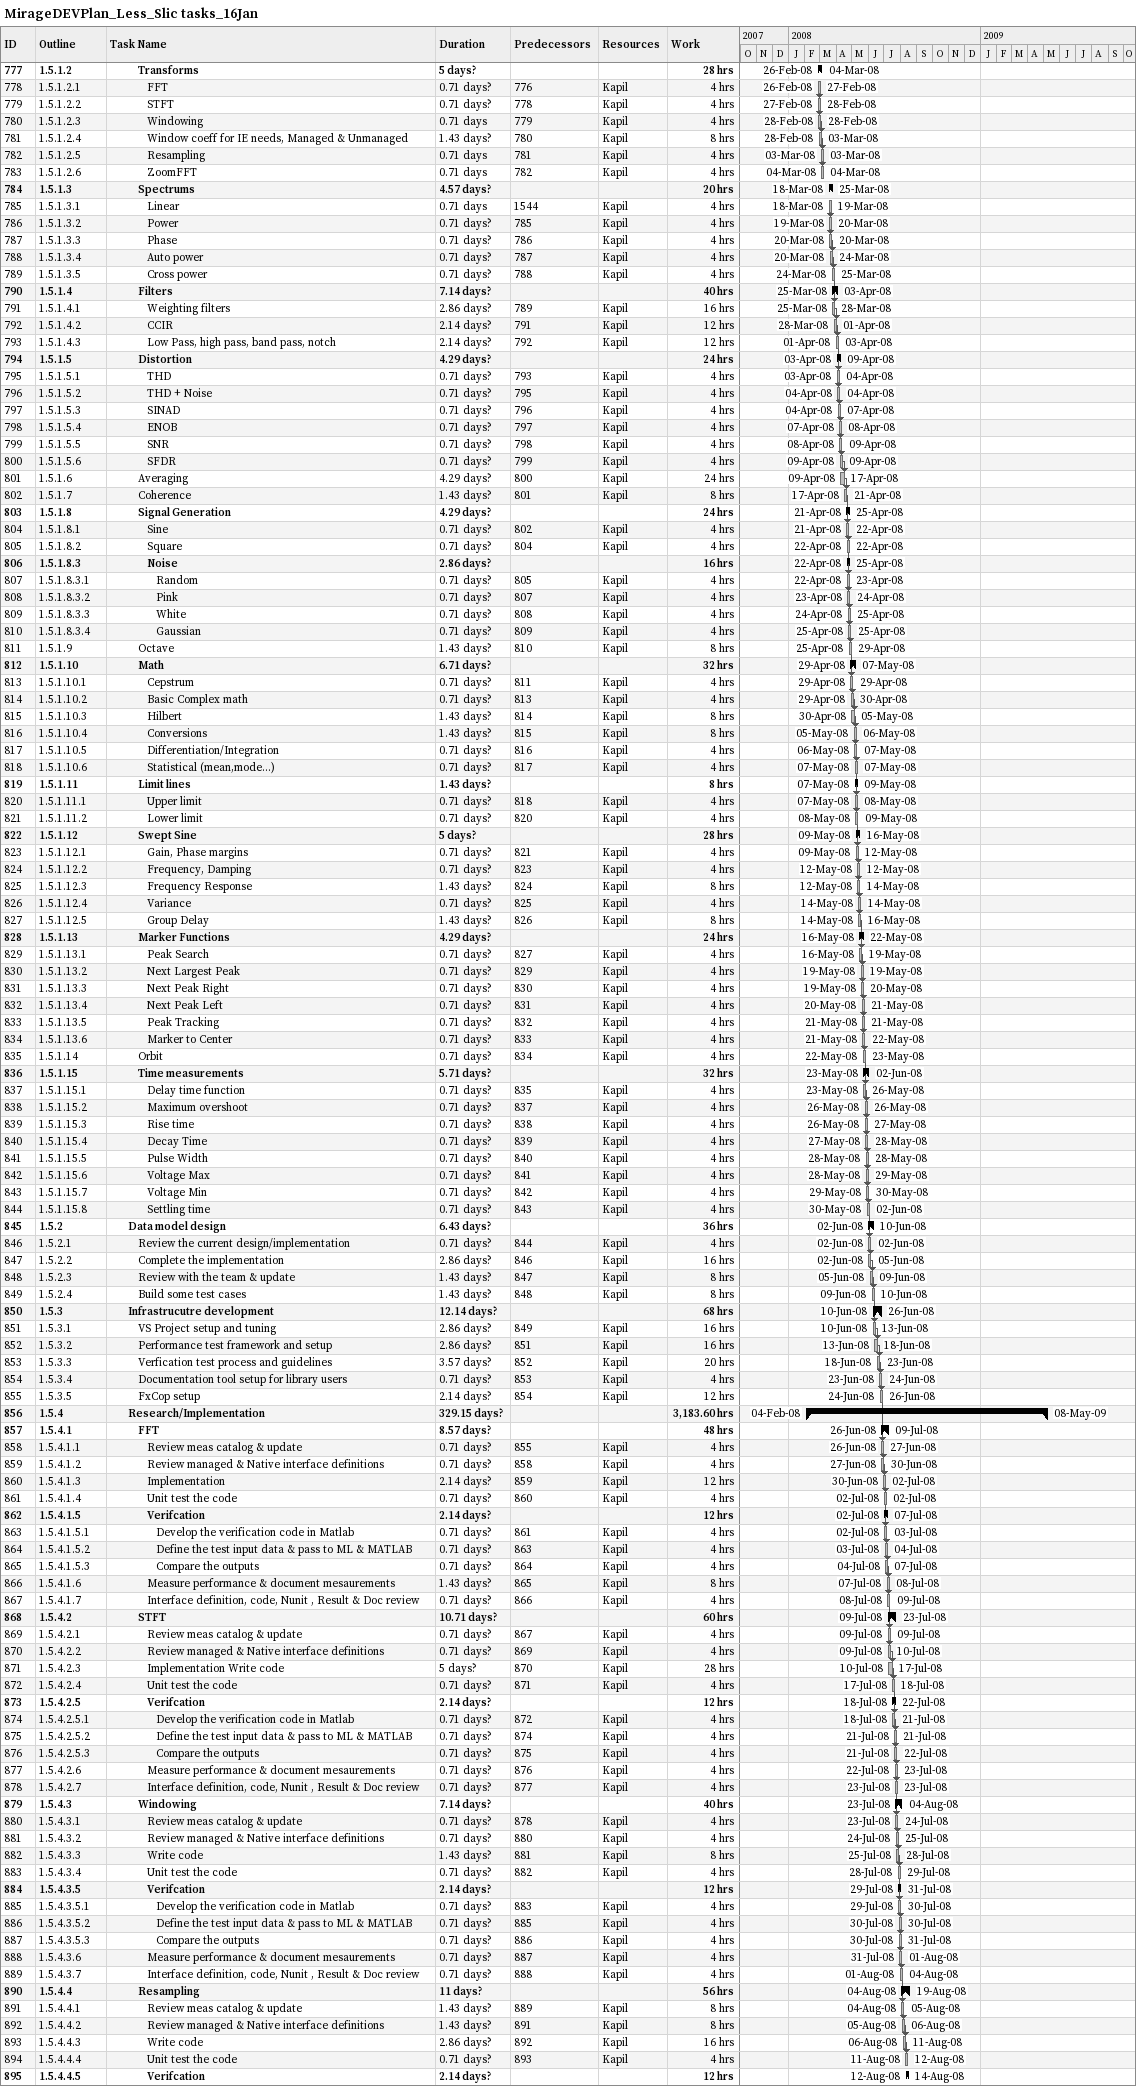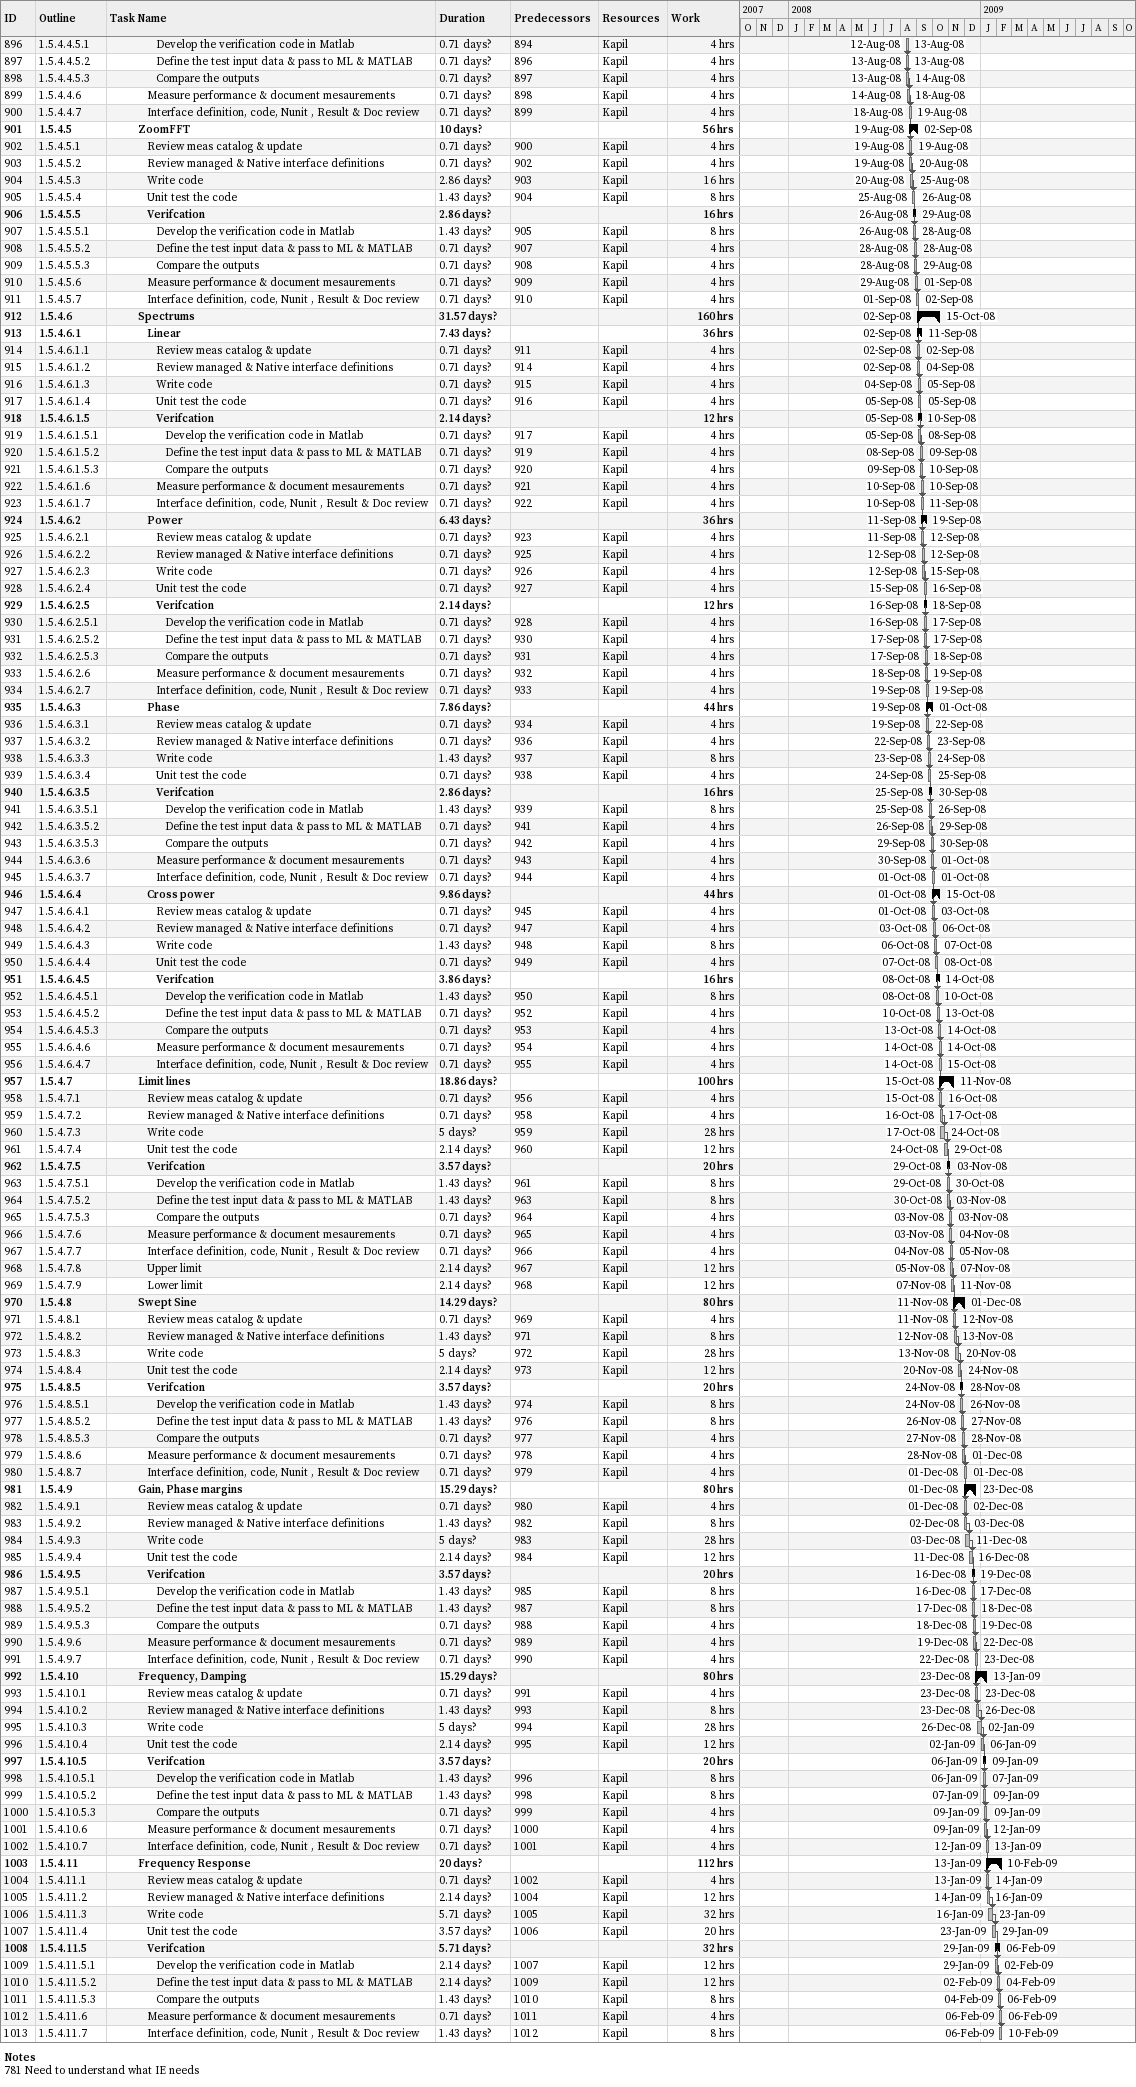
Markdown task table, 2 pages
MirageDEVPlan_Less_Slic tasks_16Jan

| ID | WBS | Task | Duration | Start | Finish | Predecessors | Resources | Work (h) |
|---|---|---|---|---|---|---|---|---|
| 777 | 1.5.1.2 | **Transforms** | 5d? | 2008-02-26 | 2008-03-04 |  |  | 28 |
| 778 | 1.5.1.2.1 | FFT | 0.71d? | 2008-02-26 | 2008-02-27 | 776 | Kapil | 4 |
| 779 | 1.5.1.2.2 | STFT | 0.71d? | 2008-02-27 | 2008-02-28 | 778 | Kapil | 4 |
| 780 | 1.5.1.2.3 | Windowing | 0.71d | 2008-02-28 | 2008-02-28 | 779 | Kapil | 4 |
| 781 | 1.5.1.2.4 | Window coeff for IE needs, Managed & Unmanaged | 1.43d? | 2008-02-28 | 2008-03-03 | 780 | Kapil | 8 |
| 782 | 1.5.1.2.5 | Resampling | 0.71d | 2008-03-03 | 2008-03-03 | 781 | Kapil | 4 |
| 783 | 1.5.1.2.6 | ZoomFFT | 0.71d | 2008-03-04 | 2008-03-04 | 782 | Kapil | 4 |
| 784 | 1.5.1.3 | **Spectrums** | 4.57d? | 2008-03-18 | 2008-03-25 |  |  | 20 |
| 785 | 1.5.1.3.1 | Linear | 0.71d | 2008-03-18 | 2008-03-19 | 1544 | Kapil | 4 |
| 786 | 1.5.1.3.2 | Power | 0.71d? | 2008-03-19 | 2008-03-20 | 785 | Kapil | 4 |
| 787 | 1.5.1.3.3 | Phase | 0.71d? | 2008-03-20 | 2008-03-20 | 786 | Kapil | 4 |
| 788 | 1.5.1.3.4 | Auto power | 0.71d? | 2008-03-20 | 2008-03-24 | 787 | Kapil | 4 |
| 789 | 1.5.1.3.5 | Cross power | 0.71d? | 2008-03-24 | 2008-03-25 | 788 | Kapil | 4 |
| 790 | 1.5.1.4 | **Filters** | 7.14d? | 2008-03-25 | 2008-04-03 |  |  | 40 |
| 791 | 1.5.1.4.1 | Weighting filters | 2.86d? | 2008-03-25 | 2008-03-28 | 789 | Kapil | 16 |
| 792 | 1.5.1.4.2 | CCIR | 2.14d? | 2008-03-28 | 2008-04-01 | 791 | Kapil | 12 |
| 793 | 1.5.1.4.3 | Low Pass, high pass, band pass, notch | 2.14d? | 2008-04-01 | 2008-04-03 | 792 | Kapil | 12 |
| 794 | 1.5.1.5 | **Distortion** | 4.29d? | 2008-04-03 | 2008-04-09 |  |  | 24 |
| 795 | 1.5.1.5.1 | THD | 0.71d? | 2008-04-03 | 2008-04-04 | 793 | Kapil | 4 |
| 796 | 1.5.1.5.2 | THD + Noise | 0.71d? | 2008-04-04 | 2008-04-04 | 795 | Kapil | 4 |
| 797 | 1.5.1.5.3 | SINAD | 0.71d? | 2008-04-04 | 2008-04-07 | 796 | Kapil | 4 |
| 798 | 1.5.1.5.4 | ENOB | 0.71d? | 2008-04-07 | 2008-04-08 | 797 | Kapil | 4 |
| 799 | 1.5.1.5.5 | SNR | 0.71d? | 2008-04-08 | 2008-04-09 | 798 | Kapil | 4 |
| 800 | 1.5.1.5.6 | SFDR | 0.71d? | 2008-04-09 | 2008-04-09 | 799 | Kapil | 4 |
| 801 | 1.5.1.6 | Averaging | 4.29d? | 2008-04-09 | 2008-04-17 | 800 | Kapil | 24 |
| 802 | 1.5.1.7 | Coherence | 1.43d? | 2008-04-17 | 2008-04-21 | 801 | Kapil | 8 |
| 803 | 1.5.1.8 | **Signal Generation** | 4.29d? | 2008-04-21 | 2008-04-25 |  |  | 24 |
| 804 | 1.5.1.8.1 | Sine | 0.71d? | 2008-04-21 | 2008-04-22 | 802 | Kapil | 4 |
| 805 | 1.5.1.8.2 | Square | 0.71d? | 2008-04-22 | 2008-04-22 | 804 | Kapil | 4 |
| 806 | 1.5.1.8.3 | **Noise** | 2.86d? | 2008-04-22 | 2008-04-25 |  |  | 16 |
| 807 | 1.5.1.8.3.1 | Random | 0.71d? | 2008-04-22 | 2008-04-23 | 805 | Kapil | 4 |
| 808 | 1.5.1.8.3.2 | Pink | 0.71d? | 2008-04-23 | 2008-04-24 | 807 | Kapil | 4 |
| 809 | 1.5.1.8.3.3 | White | 0.71d? | 2008-04-24 | 2008-04-25 | 808 | Kapil | 4 |
| 810 | 1.5.1.8.3.4 | Gaussian | 0.71d? | 2008-04-25 | 2008-04-25 | 809 | Kapil | 4 |
| 811 | 1.5.1.9 | Octave | 1.43d? | 2008-04-25 | 2008-04-29 | 810 | Kapil | 8 |
| 812 | 1.5.1.10 | **Math** | 6.71d? | 2008-04-29 | 2008-05-07 |  |  | 32 |
| 813 | 1.5.1.10.1 | Cepstrum | 0.71d? | 2008-04-29 | 2008-04-29 | 811 | Kapil | 4 |
| 814 | 1.5.1.10.2 | Basic Complex math | 0.71d? | 2008-04-29 | 2008-04-30 | 813 | Kapil | 4 |
| 815 | 1.5.1.10.3 | Hilbert | 1.43d? | 2008-04-30 | 2008-05-05 | 814 | Kapil | 8 |
| 816 | 1.5.1.10.4 | Conversions | 1.43d? | 2008-05-05 | 2008-05-06 | 815 | Kapil | 8 |
| 817 | 1.5.1.10.5 | Differentiation/Integration | 0.71d? | 2008-05-06 | 2008-05-07 | 816 | Kapil | 4 |
| 818 | 1.5.1.10.6 | Statistical (mean,mode…) | 0.71d? | 2008-05-07 | 2008-05-07 | 817 | Kapil | 4 |
| 819 | 1.5.1.11 | **Limit lines** | 1.43d? | 2008-05-07 | 2008-05-09 |  |  | 8 |
| 820 | 1.5.1.11.1 | Upper limit | 0.71d? | 2008-05-07 | 2008-05-08 | 818 | Kapil | 4 |
| 821 | 1.5.1.11.2 | Lower limit | 0.71d? | 2008-05-08 | 2008-05-09 | 820 | Kapil | 4 |
| 822 | 1.5.1.12 | **Swept Sine** | 5d? | 2008-05-09 | 2008-05-16 |  |  | 28 |
| 823 | 1.5.1.12.1 | Gain, Phase margins | 0.71d? | 2008-05-09 | 2008-05-12 | 821 | Kapil | 4 |
| 824 | 1.5.1.12.2 | Frequency, Damping | 0.71d? | 2008-05-12 | 2008-05-12 | 823 | Kapil | 4 |
| 825 | 1.5.1.12.3 | Frequency Response | 1.43d? | 2008-05-12 | 2008-05-14 | 824 | Kapil | 8 |
| 826 | 1.5.1.12.4 | Variance | 0.71d? | 2008-05-14 | 2008-05-14 | 825 | Kapil | 4 |
| 827 | 1.5.1.12.5 | Group Delay | 1.43d? | 2008-05-14 | 2008-05-16 | 826 | Kapil | 8 |
| 828 | 1.5.1.13 | **Marker Functions** | 4.29d? | 2008-05-16 | 2008-05-22 |  |  | 24 |
| 829 | 1.5.1.13.1 | Peak Search | 0.71d? | 2008-05-16 | 2008-05-19 | 827 | Kapil | 4 |
| 830 | 1.5.1.13.2 | Next Largest Peak | 0.71d? | 2008-05-19 | 2008-05-19 | 829 | Kapil | 4 |
| 831 | 1.5.1.13.3 | Next Peak Right | 0.71d? | 2008-05-19 | 2008-05-20 | 830 | Kapil | 4 |
| 832 | 1.5.1.13.4 | Next Peak Left | 0.71d? | 2008-05-20 | 2008-05-21 | 831 | Kapil | 4 |
| 833 | 1.5.1.13.5 | Peak Tracking | 0.71d? | 2008-05-21 | 2008-05-21 | 832 | Kapil | 4 |
| 834 | 1.5.1.13.6 | Marker to Center | 0.71d? | 2008-05-21 | 2008-05-22 | 833 | Kapil | 4 |
| 835 | 1.5.1.14 | Orbit | 0.71d? | 2008-05-22 | 2008-05-23 | 834 | Kapil | 4 |
| 836 | 1.5.1.15 | **Time measurements** | 5.71d? | 2008-05-23 | 2008-06-02 |  |  | 32 |
| 837 | 1.5.1.15.1 | Delay time function | 0.71d? | 2008-05-23 | 2008-05-26 | 835 | Kapil | 4 |
| 838 | 1.5.1.15.2 | Maximum overshoot | 0.71d? | 2008-05-26 | 2008-05-26 | 837 | Kapil | 4 |
| 839 | 1.5.1.15.3 | Rise time | 0.71d? | 2008-05-26 | 2008-05-27 | 838 | Kapil | 4 |
| 840 | 1.5.1.15.4 | Decay Time | 0.71d? | 2008-05-27 | 2008-05-28 | 839 | Kapil | 4 |
| 841 | 1.5.1.15.5 | Pulse Width | 0.71d? | 2008-05-28 | 2008-05-28 | 840 | Kapil | 4 |
| 842 | 1.5.1.15.6 | Voltage Max | 0.71d? | 2008-05-28 | 2008-05-29 | 841 | Kapil | 4 |
| 843 | 1.5.1.15.7 | Voltage Min | 0.71d? | 2008-05-29 | 2008-05-30 | 842 | Kapil | 4 |
| 844 | 1.5.1.15.8 | Settling time | 0.71d? | 2008-05-30 | 2008-06-02 | 843 | Kapil | 4 |
| 845 | 1.5.2 | **Data model design** | 6.43d? | 2008-06-02 | 2008-06-10 |  |  | 36 |
| 846 | 1.5.2.1 | Review the current design/implementation | 0.71d? | 2008-06-02 | 2008-06-02 | 844 | Kapil | 4 |
| 847 | 1.5.2.2 | Complete the implementation | 2.86d? | 2008-06-02 | 2008-06-05 | 846 | Kapil | 16 |
| 848 | 1.5.2.3 | Review with the team & update | 1.43d? | 2008-06-05 | 2008-06-09 | 847 | Kapil | 8 |
| 849 | 1.5.2.4 | Build some test cases | 1.43d? | 2008-06-09 | 2008-06-10 | 848 | Kapil | 8 |
| 850 | 1.5.3 | **Infrastrucutre development** | 12.14d? | 2008-06-10 | 2008-06-26 |  |  | 68 |
| 851 | 1.5.3.1 | VS Project setup and tuning | 2.86d? | 2008-06-10 | 2008-06-13 | 849 | Kapil | 16 |
| 852 | 1.5.3.2 | Performance test framework and setup | 2.86d? | 2008-06-13 | 2008-06-18 | 851 | Kapil | 16 |
| 853 | 1.5.3.3 | Verfication test process and guidelines | 3.57d? | 2008-06-18 | 2008-06-23 | 852 | Kapil | 20 |
| 854 | 1.5.3.4 | Documentation tool setup for library users | 0.71d? | 2008-06-23 | 2008-06-24 | 853 | Kapil | 4 |
| 855 | 1.5.3.5 | FxCop setup | 2.14d? | 2008-06-24 | 2008-06-26 | 854 | Kapil | 12 |
| 856 | 1.5.4 | **Research/Implementation** | 329.15d? | 2008-02-04 | 2009-05-08 |  |  | 3183.60 |
| 857 | 1.5.4.1 | **FFT** | 8.57d? | 2008-06-26 | 2008-07-09 |  |  | 48 |
| 858 | 1.5.4.1.1 | Review meas catalog & update | 0.71d? | 2008-06-26 | 2008-06-27 | 855 | Kapil | 4 |
| 859 | 1.5.4.1.2 | Review managed & Native interface definitions | 0.71d? | 2008-06-27 | 2008-06-30 | 858 | Kapil | 4 |
| 860 | 1.5.4.1.3 | Implementation | 2.14d? | 2008-06-30 | 2008-07-02 | 859 | Kapil | 12 |
| 861 | 1.5.4.1.4 | Unit test the code | 0.71d? | 2008-07-02 | 2008-07-02 | 860 | Kapil | 4 |
| 862 | 1.5.4.1.5 | **Verifcation** | 2.14d? | 2008-07-02 | 2008-07-07 |  |  | 12 |
| 863 | 1.5.4.1.5.1 | Develop the verification code in Matlab | 0.71d? | 2008-07-02 | 2008-07-03 | 861 | Kapil | 4 |
| 864 | 1.5.4.1.5.2 | Define the test input data & pass to ML & MATLAB | 0.71d? | 2008-07-03 | 2008-07-04 | 863 | Kapil | 4 |
| 865 | 1.5.4.1.5.3 | Compare the outputs | 0.71d? | 2008-07-04 | 2008-07-07 | 864 | Kapil | 4 |
| 866 | 1.5.4.1.6 | Measure performance & document mesaurements | 1.43d? | 2008-07-07 | 2008-07-08 | 865 | Kapil | 8 |
| 867 | 1.5.4.1.7 | Interface definition, code, Nunit , Result & Doc review | 0.71d? | 2008-07-08 | 2008-07-09 | 866 | Kapil | 4 |
| 868 | 1.5.4.2 | **STFT** | 10.71d? | 2008-07-09 | 2008-07-23 |  |  | 60 |
| 869 | 1.5.4.2.1 | Review meas catalog & update | 0.71d? | 2008-07-09 | 2008-07-09 | 867 | Kapil | 4 |
| 870 | 1.5.4.2.2 | Review managed & Native interface definitions | 0.71d? | 2008-07-09 | 2008-07-10 | 869 | Kapil | 4 |
| 871 | 1.5.4.2.3 | Implementation Write code | 5d? | 2008-07-10 | 2008-07-17 | 870 | Kapil | 28 |
| 872 | 1.5.4.2.4 | Unit test the code | 0.71d? | 2008-07-17 | 2008-07-18 | 871 | Kapil | 4 |
| 873 | 1.5.4.2.5 | **Verifcation** | 2.14d? | 2008-07-18 | 2008-07-22 |  |  | 12 |
| 874 | 1.5.4.2.5.1 | Develop the verification code in Matlab | 0.71d? | 2008-07-18 | 2008-07-21 | 872 | Kapil | 4 |
| 875 | 1.5.4.2.5.2 | Define the test input data & pass to ML & MATLAB | 0.71d? | 2008-07-21 | 2008-07-21 | 874 | Kapil | 4 |
| 876 | 1.5.4.2.5.3 | Compare the outputs | 0.71d? | 2008-07-21 | 2008-07-22 | 875 | Kapil | 4 |
| 877 | 1.5.4.2.6 | Measure performance & document mesaurements | 0.71d? | 2008-07-22 | 2008-07-23 | 876 | Kapil | 4 |
| 878 | 1.5.4.2.7 | Interface definition, code, Nunit , Result & Doc review | 0.71d? | 2008-07-23 | 2008-07-23 | 877 | Kapil | 4 |
| 879 | 1.5.4.3 | **Windowing** | 7.14d? | 2008-07-23 | 2008-08-04 |  |  | 40 |
| 880 | 1.5.4.3.1 | Review meas catalog & update | 0.71d? | 2008-07-23 | 2008-07-24 | 878 | Kapil | 4 |
| 881 | 1.5.4.3.2 | Review managed & Native interface definitions | 0.71d? | 2008-07-24 | 2008-07-25 | 880 | Kapil | 4 |
| 882 | 1.5.4.3.3 | Write code | 1.43d? | 2008-07-25 | 2008-07-28 | 881 | Kapil | 8 |
| 883 | 1.5.4.3.4 | Unit test the code | 0.71d? | 2008-07-28 | 2008-07-29 | 882 | Kapil | 4 |
| 884 | 1.5.4.3.5 | **Verifcation** | 2.14d? | 2008-07-29 | 2008-07-31 |  |  | 12 |
| 885 | 1.5.4.3.5.1 | Develop the verification code in Matlab | 0.71d? | 2008-07-29 | 2008-07-30 | 883 | Kapil | 4 |
| 886 | 1.5.4.3.5.2 | Define the test input data & pass to ML & MATLAB | 0.71d? | 2008-07-30 | 2008-07-30 | 885 | Kapil | 4 |
| 887 | 1.5.4.3.5.3 | Compare the outputs | 0.71d? | 2008-07-30 | 2008-07-31 | 886 | Kapil | 4 |
| 888 | 1.5.4.3.6 | Measure performance & document mesaurements | 0.71d? | 2008-07-31 | 2008-08-01 | 887 | Kapil | 4 |
| 889 | 1.5.4.3.7 | Interface definition, code, Nunit , Result & Doc review | 0.71d? | 2008-08-01 | 2008-08-04 | 888 | Kapil | 4 |
| 890 | 1.5.4.4 | **Resampling** | 11d? | 2008-08-04 | 2008-08-19 |  |  | 56 |
| 891 | 1.5.4.4.1 | Review meas catalog & update | 1.43d? | 2008-08-04 | 2008-08-05 | 889 | Kapil | 8 |
| 892 | 1.5.4.4.2 | Review managed & Native interface definitions | 1.43d? | 2008-08-05 | 2008-08-06 | 891 | Kapil | 8 |
| 893 | 1.5.4.4.3 | Write code | 2.86d? | 2008-08-06 | 2008-08-11 | 892 | Kapil | 16 |
| 894 | 1.5.4.4.4 | Unit test the code | 0.71d? | 2008-08-11 | 2008-08-12 | 893 | Kapil | 4 |
| 895 | 1.5.4.4.5 | **Verifcation** | 2.14d? | 2008-08-12 | 2008-08-14 |  |  | 12 |
| 896 | 1.5.4.4.5.1 | Develop the verification code in Matlab | 0.71d? | 2008-08-12 | 2008-08-13 | 894 | Kapil | 4 |
| 897 | 1.5.4.4.5.2 | Define the test input data & pass to ML & MATLAB | 0.71d? | 2008-08-13 | 2008-08-13 | 896 | Kapil | 4 |
| 898 | 1.5.4.4.5.3 | Compare the outputs | 0.71d? | 2008-08-13 | 2008-08-14 | 897 | Kapil | 4 |
| 899 | 1.5.4.4.6 | Measure performance & document mesaurements | 0.71d? | 2008-08-14 | 2008-08-18 | 898 | Kapil | 4 |
| 900 | 1.5.4.4.7 | Interface definition, code, Nunit , Result & Doc review | 0.71d? | 2008-08-18 | 2008-08-19 | 899 | Kapil | 4 |
| 901 | 1.5.4.5 | **ZoomFFT** | 10d? | 2008-08-19 | 2008-09-02 |  |  | 56 |
| 902 | 1.5.4.5.1 | Review meas catalog & update | 0.71d? | 2008-08-19 | 2008-08-19 | 900 | Kapil | 4 |
| 903 | 1.5.4.5.2 | Review managed & Native interface definitions | 0.71d? | 2008-08-19 | 2008-08-20 | 902 | Kapil | 4 |
| 904 | 1.5.4.5.3 | Write code | 2.86d? | 2008-08-20 | 2008-08-25 | 903 | Kapil | 16 |
| 905 | 1.5.4.5.4 | Unit test the code | 1.43d? | 2008-08-25 | 2008-08-26 | 904 | Kapil | 8 |
| 906 | 1.5.4.5.5 | **Verifcation** | 2.86d? | 2008-08-26 | 2008-08-29 |  |  | 16 |
| 907 | 1.5.4.5.5.1 | Develop the verification code in Matlab | 1.43d? | 2008-08-26 | 2008-08-28 | 905 | Kapil | 8 |
| 908 | 1.5.4.5.5.2 | Define the test input data & pass to ML & MATLAB | 0.71d? | 2008-08-28 | 2008-08-28 | 907 | Kapil | 4 |
| 909 | 1.5.4.5.5.3 | Compare the outputs | 0.71d? | 2008-08-28 | 2008-08-29 | 908 | Kapil | 4 |
| 910 | 1.5.4.5.6 | Measure performance & document mesaurements | 0.71d? | 2008-08-29 | 2008-09-01 | 909 | Kapil | 4 |
| 911 | 1.5.4.5.7 | Interface definition, code, Nunit , Result & Doc review | 0.71d? | 2008-09-01 | 2008-09-02 | 910 | Kapil | 4 |
| 912 | 1.5.4.6 | **Spectrums** | 31.57d? | 2008-09-02 | 2008-10-15 |  |  | 160 |
| 913 | 1.5.4.6.1 | **Linear** | 7.43d? | 2008-09-02 | 2008-09-11 |  |  | 36 |
| 914 | 1.5.4.6.1.1 | Review meas catalog & update | 0.71d? | 2008-09-02 | 2008-09-02 | 911 | Kapil | 4 |
| 915 | 1.5.4.6.1.2 | Review managed & Native interface definitions | 0.71d? | 2008-09-02 | 2008-09-04 | 914 | Kapil | 4 |
| 916 | 1.5.4.6.1.3 | Write code | 0.71d? | 2008-09-04 | 2008-09-05 | 915 | Kapil | 4 |
| 917 | 1.5.4.6.1.4 | Unit test the code | 0.71d? | 2008-09-05 | 2008-09-05 | 916 | Kapil | 4 |
| 918 | 1.5.4.6.1.5 | **Verifcation** | 2.14d? | 2008-09-05 | 2008-09-10 |  |  | 12 |
| 919 | 1.5.4.6.1.5.1 | Develop the verification code in Matlab | 0.71d? | 2008-09-05 | 2008-09-08 | 917 | Kapil | 4 |
| 920 | 1.5.4.6.1.5.2 | Define the test input data & pass to ML & MATLAB | 0.71d? | 2008-09-08 | 2008-09-09 | 919 | Kapil | 4 |
| 921 | 1.5.4.6.1.5.3 | Compare the outputs | 0.71d? | 2008-09-09 | 2008-09-10 | 920 | Kapil | 4 |
| 922 | 1.5.4.6.1.6 | Measure performance & document mesaurements | 0.71d? | 2008-09-10 | 2008-09-10 | 921 | Kapil | 4 |
| 923 | 1.5.4.6.1.7 | Interface definition, code, Nunit , Result & Doc review | 0.71d? | 2008-09-10 | 2008-09-11 | 922 | Kapil | 4 |
| 924 | 1.5.4.6.2 | **Power** | 6.43d? | 2008-09-11 | 2008-09-19 |  |  | 36 |
| 925 | 1.5.4.6.2.1 | Review meas catalog & update | 0.71d? | 2008-09-11 | 2008-09-12 | 923 | Kapil | 4 |
| 926 | 1.5.4.6.2.2 | Review managed & Native interface definitions | 0.71d? | 2008-09-12 | 2008-09-12 | 925 | Kapil | 4 |
| 927 | 1.5.4.6.2.3 | Write code | 0.71d? | 2008-09-12 | 2008-09-15 | 926 | Kapil | 4 |
| 928 | 1.5.4.6.2.4 | Unit test the code | 0.71d? | 2008-09-15 | 2008-09-16 | 927 | Kapil | 4 |
| 929 | 1.5.4.6.2.5 | **Verifcation** | 2.14d? | 2008-09-16 | 2008-09-18 |  |  | 12 |
| 930 | 1.5.4.6.2.5.1 | Develop the verification code in Matlab | 0.71d? | 2008-09-16 | 2008-09-17 | 928 | Kapil | 4 |
| 931 | 1.5.4.6.2.5.2 | Define the test input data & pass to ML & MATLAB | 0.71d? | 2008-09-17 | 2008-09-17 | 930 | Kapil | 4 |
| 932 | 1.5.4.6.2.5.3 | Compare the outputs | 0.71d? | 2008-09-17 | 2008-09-18 | 931 | Kapil | 4 |
| 933 | 1.5.4.6.2.6 | Measure performance & document mesaurements | 0.71d? | 2008-09-18 | 2008-09-19 | 932 | Kapil | 4 |
| 934 | 1.5.4.6.2.7 | Interface definition, code, Nunit , Result & Doc review | 0.71d? | 2008-09-19 | 2008-09-19 | 933 | Kapil | 4 |
| 935 | 1.5.4.6.3 | **Phase** | 7.86d? | 2008-09-19 | 2008-10-01 |  |  | 44 |
| 936 | 1.5.4.6.3.1 | Review meas catalog & update | 0.71d? | 2008-09-19 | 2008-09-22 | 934 | Kapil | 4 |
| 937 | 1.5.4.6.3.2 | Review managed & Native interface definitions | 0.71d? | 2008-09-22 | 2008-09-23 | 936 | Kapil | 4 |
| 938 | 1.5.4.6.3.3 | Write code | 1.43d? | 2008-09-23 | 2008-09-24 | 937 | Kapil | 8 |
| 939 | 1.5.4.6.3.4 | Unit test the code | 0.71d? | 2008-09-24 | 2008-09-25 | 938 | Kapil | 4 |
| 940 | 1.5.4.6.3.5 | **Verifcation** | 2.86d? | 2008-09-25 | 2008-09-30 |  |  | 16 |
| 941 | 1.5.4.6.3.5.1 | Develop the verification code in Matlab | 1.43d? | 2008-09-25 | 2008-09-26 | 939 | Kapil | 8 |
| 942 | 1.5.4.6.3.5.2 | Define the test input data & pass to ML & MATLAB | 0.71d? | 2008-09-26 | 2008-09-29 | 941 | Kapil | 4 |
| 943 | 1.5.4.6.3.5.3 | Compare the outputs | 0.71d? | 2008-09-29 | 2008-09-30 | 942 | Kapil | 4 |
| 944 | 1.5.4.6.3.6 | Measure performance & document mesaurements | 0.71d? | 2008-09-30 | 2008-10-01 | 943 | Kapil | 4 |
| 945 | 1.5.4.6.3.7 | Interface definition, code, Nunit , Result & Doc review | 0.71d? | 2008-10-01 | 2008-10-01 | 944 | Kapil | 4 |
| 946 | 1.5.4.6.4 | **Cross power** | 9.86d? | 2008-10-01 | 2008-10-15 |  |  | 44 |
| 947 | 1.5.4.6.4.1 | Review meas catalog & update | 0.71d? | 2008-10-01 | 2008-10-03 | 945 | Kapil | 4 |
| 948 | 1.5.4.6.4.2 | Review managed & Native interface definitions | 0.71d? | 2008-10-03 | 2008-10-06 | 947 | Kapil | 4 |
| 949 | 1.5.4.6.4.3 | Write code | 1.43d? | 2008-10-06 | 2008-10-07 | 948 | Kapil | 8 |
| 950 | 1.5.4.6.4.4 | Unit test the code | 0.71d? | 2008-10-07 | 2008-10-08 | 949 | Kapil | 4 |
| 951 | 1.5.4.6.4.5 | **Verifcation** | 3.86d? | 2008-10-08 | 2008-10-14 |  |  | 16 |
| 952 | 1.5.4.6.4.5.1 | Develop the verification code in Matlab | 1.43d? | 2008-10-08 | 2008-10-10 | 950 | Kapil | 8 |
| 953 | 1.5.4.6.4.5.2 | Define the test input data & pass to ML & MATLAB | 0.71d? | 2008-10-10 | 2008-10-13 | 952 | Kapil | 4 |
| 954 | 1.5.4.6.4.5.3 | Compare the outputs | 0.71d? | 2008-10-13 | 2008-10-14 | 953 | Kapil | 4 |
| 955 | 1.5.4.6.4.6 | Measure performance & document mesaurements | 0.71d? | 2008-10-14 | 2008-10-14 | 954 | Kapil | 4 |
| 956 | 1.5.4.6.4.7 | Interface definition, code, Nunit , Result & Doc review | 0.71d? | 2008-10-14 | 2008-10-15 | 955 | Kapil | 4 |
| 957 | 1.5.4.7 | **Limit lines** | 18.86d? | 2008-10-15 | 2008-11-11 |  |  | 100 |
| 958 | 1.5.4.7.1 | Review meas catalog & update | 0.71d? | 2008-10-15 | 2008-10-16 | 956 | Kapil | 4 |
| 959 | 1.5.4.7.2 | Review managed & Native interface definitions | 0.71d? | 2008-10-16 | 2008-10-17 | 958 | Kapil | 4 |
| 960 | 1.5.4.7.3 | Write code | 5d? | 2008-10-17 | 2008-10-24 | 959 | Kapil | 28 |
| 961 | 1.5.4.7.4 | Unit test the code | 2.14d? | 2008-10-24 | 2008-10-29 | 960 | Kapil | 12 |
| 962 | 1.5.4.7.5 | **Verifcation** | 3.57d? | 2008-10-29 | 2008-11-03 |  |  | 20 |
| 963 | 1.5.4.7.5.1 | Develop the verification code in Matlab | 1.43d? | 2008-10-29 | 2008-10-30 | 961 | Kapil | 8 |
| 964 | 1.5.4.7.5.2 | Define the test input data & pass to ML & MATLAB | 1.43d? | 2008-10-30 | 2008-11-03 | 963 | Kapil | 8 |
| 965 | 1.5.4.7.5.3 | Compare the outputs | 0.71d? | 2008-11-03 | 2008-11-03 | 964 | Kapil | 4 |
| 966 | 1.5.4.7.6 | Measure performance & document mesaurements | 0.71d? | 2008-11-03 | 2008-11-04 | 965 | Kapil | 4 |
| 967 | 1.5.4.7.7 | Interface definition, code, Nunit , Result & Doc review | 0.71d? | 2008-11-04 | 2008-11-05 | 966 | Kapil | 4 |
| 968 | 1.5.4.7.8 | Upper limit | 2.14d? | 2008-11-05 | 2008-11-07 | 967 | Kapil | 12 |
| 969 | 1.5.4.7.9 | Lower limit | 2.14d? | 2008-11-07 | 2008-11-11 | 968 | Kapil | 12 |
| 970 | 1.5.4.8 | **Swept Sine** | 14.29d? | 2008-11-11 | 2008-12-01 |  |  | 80 |
| 971 | 1.5.4.8.1 | Review meas catalog & update | 0.71d? | 2008-11-11 | 2008-11-12 | 969 | Kapil | 4 |
| 972 | 1.5.4.8.2 | Review managed & Native interface definitions | 1.43d? | 2008-11-12 | 2008-11-13 | 971 | Kapil | 8 |
| 973 | 1.5.4.8.3 | Write code | 5d? | 2008-11-13 | 2008-11-20 | 972 | Kapil | 28 |
| 974 | 1.5.4.8.4 | Unit test the code | 2.14d? | 2008-11-20 | 2008-11-24 | 973 | Kapil | 12 |
| 975 | 1.5.4.8.5 | **Verifcation** | 3.57d? | 2008-11-24 | 2008-11-28 |  |  | 20 |
| 976 | 1.5.4.8.5.1 | Develop the verification code in Matlab | 1.43d? | 2008-11-24 | 2008-11-26 | 974 | Kapil | 8 |
| 977 | 1.5.4.8.5.2 | Define the test input data & pass to ML & MATLAB | 1.43d? | 2008-11-26 | 2008-11-27 | 976 | Kapil | 8 |
| 978 | 1.5.4.8.5.3 | Compare the outputs | 0.71d? | 2008-11-27 | 2008-11-28 | 977 | Kapil | 4 |
| 979 | 1.5.4.8.6 | Measure performance & document mesaurements | 0.71d? | 2008-11-28 | 2008-12-01 | 978 | Kapil | 4 |
| 980 | 1.5.4.8.7 | Interface definition, code, Nunit , Result & Doc review | 0.71d? | 2008-12-01 | 2008-12-01 | 979 | Kapil | 4 |
| 981 | 1.5.4.9 | **Gain, Phase margins** | 15.29d? | 2008-12-01 | 2008-12-23 |  |  | 80 |
| 982 | 1.5.4.9.1 | Review meas catalog & update | 0.71d? | 2008-12-01 | 2008-12-02 | 980 | Kapil | 4 |
| 983 | 1.5.4.9.2 | Review managed & Native interface definitions | 1.43d? | 2008-12-02 | 2008-12-03 | 982 | Kapil | 8 |
| 984 | 1.5.4.9.3 | Write code | 5d? | 2008-12-03 | 2008-12-11 | 983 | Kapil | 28 |
| 985 | 1.5.4.9.4 | Unit test the code | 2.14d? | 2008-12-11 | 2008-12-16 | 984 | Kapil | 12 |
| 986 | 1.5.4.9.5 | **Verifcation** | 3.57d? | 2008-12-16 | 2008-12-19 |  |  | 20 |
| 987 | 1.5.4.9.5.1 | Develop the verification code in Matlab | 1.43d? | 2008-12-16 | 2008-12-17 | 985 | Kapil | 8 |
| 988 | 1.5.4.9.5.2 | Define the test input data & pass to ML & MATLAB | 1.43d? | 2008-12-17 | 2008-12-18 | 987 | Kapil | 8 |
| 989 | 1.5.4.9.5.3 | Compare the outputs | 0.71d? | 2008-12-18 | 2008-12-19 | 988 | Kapil | 4 |
| 990 | 1.5.4.9.6 | Measure performance & document mesaurements | 0.71d? | 2008-12-19 | 2008-12-22 | 989 | Kapil | 4 |
| 991 | 1.5.4.9.7 | Interface definition, code, Nunit , Result & Doc review | 0.71d? | 2008-12-22 | 2008-12-23 | 990 | Kapil | 4 |
| 992 | 1.5.4.10 | **Frequency, Damping** | 15.29d? | 2008-12-23 | 2009-01-13 |  |  | 80 |
| 993 | 1.5.4.10.1 | Review meas catalog & update | 0.71d? | 2008-12-23 | 2008-12-23 | 991 | Kapil | 4 |
| 994 | 1.5.4.10.2 | Review managed & Native interface definitions | 1.43d? | 2008-12-23 | 2008-12-26 | 993 | Kapil | 8 |
| 995 | 1.5.4.10.3 | Write code | 5d? | 2008-12-26 | 2009-01-02 | 994 | Kapil | 28 |
| 996 | 1.5.4.10.4 | Unit test the code | 2.14d? | 2009-01-02 | 2009-01-06 | 995 | Kapil | 12 |
| 997 | 1.5.4.10.5 | **Verifcation** | 3.57d? | 2009-01-06 | 2009-01-09 |  |  | 20 |
| 998 | 1.5.4.10.5.1 | Develop the verification code in Matlab | 1.43d? | 2009-01-06 | 2009-01-07 | 996 | Kapil | 8 |
| 999 | 1.5.4.10.5.2 | Define the test input data & pass to ML & MATLAB | 1.43d? | 2009-01-07 | 2009-01-09 | 998 | Kapil | 8 |
| 1000 | 1.5.4.10.5.3 | Compare the outputs | 0.71d? | 2009-01-09 | 2009-01-09 | 999 | Kapil | 4 |
| 1001 | 1.5.4.10.6 | Measure performance & document mesaurements | 0.71d? | 2009-01-09 | 2009-01-12 | 1000 | Kapil | 4 |
| 1002 | 1.5.4.10.7 | Interface definition, code, Nunit , Result & Doc review | 0.71d? | 2009-01-12 | 2009-01-13 | 1001 | Kapil | 4 |
| 1003 | 1.5.4.11 | **Frequency Response** | 20d? | 2009-01-13 | 2009-02-10 |  |  | 112 |
| 1004 | 1.5.4.11.1 | Review meas catalog & update | 0.71d? | 2009-01-13 | 2009-01-14 | 1002 | Kapil | 4 |
| 1005 | 1.5.4.11.2 | Review managed & Native interface definitions | 2.14d? | 2009-01-14 | 2009-01-16 | 1004 | Kapil | 12 |
| 1006 | 1.5.4.11.3 | Write code | 5.71d? | 2009-01-16 | 2009-01-23 | 1005 | Kapil | 32 |
| 1007 | 1.5.4.11.4 | Unit test the code | 3.57d? | 2009-01-23 | 2009-01-29 | 1006 | Kapil | 20 |
| 1008 | 1.5.4.11.5 | **Verifcation** | 5.71d? | 2009-01-29 | 2009-02-06 |  |  | 32 |
| 1009 | 1.5.4.11.5.1 | Develop the verification code in Matlab | 2.14d? | 2009-01-29 | 2009-02-02 | 1007 | Kapil | 12 |
| 1010 | 1.5.4.11.5.2 | Define the test input data & pass to ML & MATLAB | 2.14d? | 2009-02-02 | 2009-02-04 | 1009 | Kapil | 12 |
| 1011 | 1.5.4.11.5.3 | Compare the outputs | 1.43d? | 2009-02-04 | 2009-02-06 | 1010 | Kapil | 8 |
| 1012 | 1.5.4.11.6 | Measure performance & document mesaurements | 0.71d? | 2009-02-06 | 2009-02-06 | 1011 | Kapil | 4 |
| 1013 | 1.5.4.11.7 | Interface definition, code, Nunit , Result & Doc review | 1.43d? | 2009-02-06 | 2009-02-10 | 1012 | Kapil | 8 |

Notes
- 781: Need to understand what IE needs
